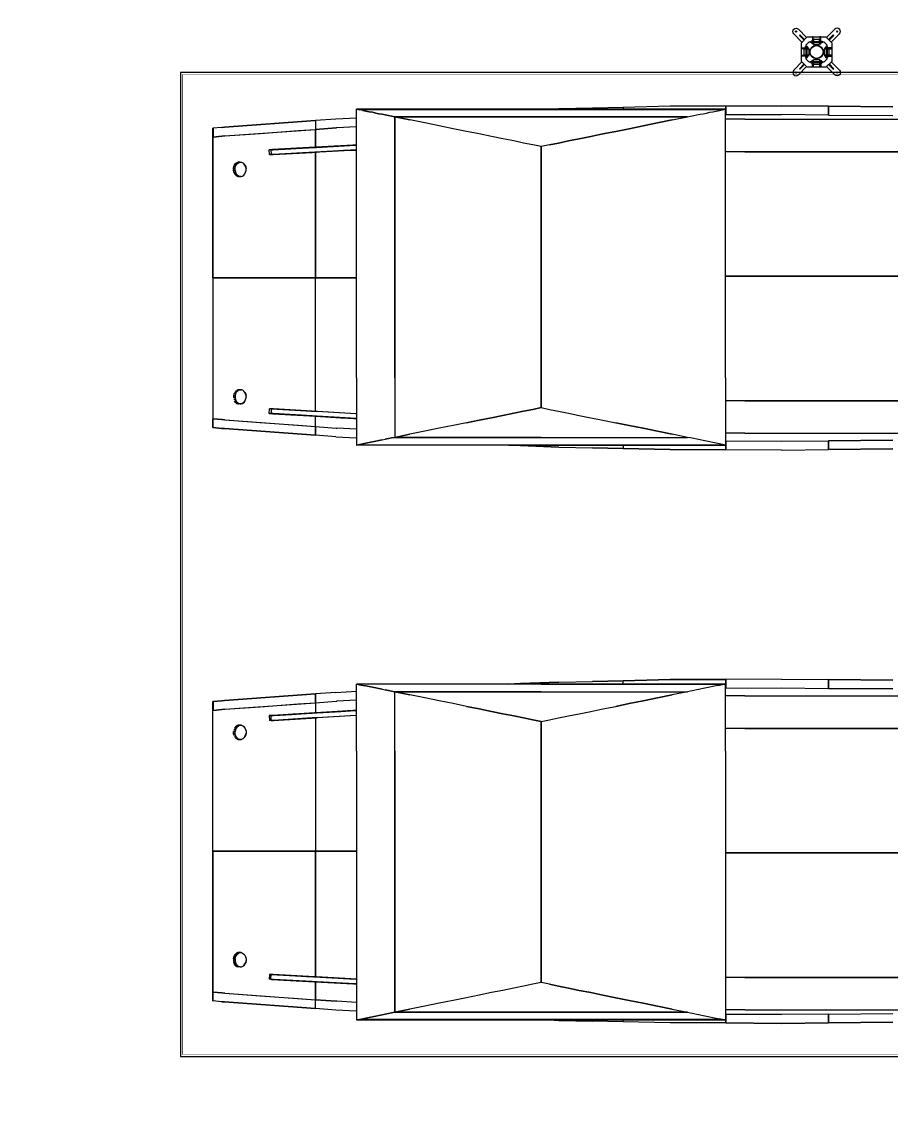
# Model space of a CAD drawing. Header units: millimetres. Extents: x -1003406 to 3312184, y 81337 to 716393.
# Drawn here: x 1400275 to 1410868, y 261831 to 275151 of the extents above; entities that cross this region are included whole.
import ezdxf

# ---------------------------------------------------------------- set-up
doc = ezdxf.new("R2010")
doc.units = ezdxf.units.MM
doc.header["$LTSCALE"] = 10
doc.linetypes.add('ACAD_ISO03W100', pattern=[30, 12, -18])
doc.layers.get('0').update_dxf_attribs({"linetype": 'CONTINUOUS'})
for name, color, linetype in [('W-ancillary measures附属措施', 1, 'CONTINUOUS'), ('W-FLOAT_BOWL浮筒', 253, 'CONTINUOUS'), ('W-MOUNTING固定方式', 5, 'CONTINUOUS'), ('W-STEEL_FRAME钢架', 3, 'CONTINUOUS'), ('配筋率', 61, 'CONTINUOUS')]:
    doc.layers.add(name, color=color, linetype=linetype)

# ---------------------------------------------------------------- blocks, each defined once
blk = doc.blocks.new('A$C3f3ab1c7')
h = blk.add_hatch(color=256)
h.dxf.hatch_style = 1
edge = h.paths.add_edge_path(flags=17)
edge.add_arc((290, 290), 82.5, 0, 360)
edge = h.paths.add_edge_path(flags=0)
edge.add_arc((290, 290), 78.5, 0, 360)
edge = h.paths.add_edge_path(flags=17)
edge.add_arc((290, 290), 82.5, 0, 360)
edge = h.paths.add_edge_path(flags=0)
edge.add_arc((290, 290), 78.5, 0, 360)
edge = h.paths.add_edge_path(flags=17)
edge.add_arc((290, 290), 82.5, 0, 360)
edge = h.paths.add_edge_path(flags=0)
edge.add_arc((290, 290), 78.5, 0, 360)
edge = h.paths.add_edge_path(flags=17)
edge.add_arc((290, 290), 82.5, 0, 360)
edge = h.paths.add_edge_path(flags=0)
edge.add_arc((290, 290), 78.5, 0, 360)
for p, q in [((224, 406), (224, 420)), ((226, 418), (233, 418)), ((233, 407), (226, 407)), ((237, 412), (233, 415)), ((237, 410), (233, 413)), ((343, 412), (347, 415)), ((343, 410), (347, 413)), ((354, 418), (347, 418)), ((347, 407), (354, 407)), ((174, 356), (160, 356)), ((161, 354), (161, 347)), ((168, 343), (165, 347)), ((170, 343), (167, 347)), ((172, 347), (172, 354)), ((406, 356), (420, 356)), ((407, 347), (407, 354)), ((410, 343), (413, 347)), ((412, 343), (415, 347)), ((418, 354), (418, 347)), ((161, 226), (161, 233)), ((168, 237), (165, 233)), ((170, 237), (167, 233)), ((172, 233), (172, 226)), ((224, 174), (224, 160)), ((233, 172), (226, 172)), ((226, 161), (233, 161)), ((237, 170), (233, 167)), ((237, 168), (233, 165)), ((343, 170), (347, 167)), ((343, 168), (347, 165)), ((347, 172), (354, 172)), ((354, 161), (347, 161)), ((407, 233), (407, 226)), ((410, 237), (413, 233)), ((412, 237), (415, 233)), ((418, 226), (418, 233))]:
    blk.add_line(p, q)
at = {"color": 6, "linetype": 'ACAD_ISO03W100'}
for p, q in [((240, 418), (340, 418)), ((240, 406), (340, 406)), ((161, 340), (161, 240)), ((173, 340), (173, 240)), ((406, 340), (406, 240)), ((418, 340), (418, 240)), ((240, 173), (340, 173)), ((240, 161), (340, 161))]:
    blk.add_line(p, q, dxfattribs=at)
at = {"color": 2}
for p, q in [((250, 412), (240, 412)), ((340, 412), (330, 412)), ((167, 330), (167, 340)), ((412, 330), (412, 340)), ((167, 240), (167, 250)), ((250, 167), (240, 167)), ((340, 167), (330, 167)), ((412, 240), (412, 250))]:
    blk.add_line(p, q, dxfattribs=at)
at = {"color": 4}
for p, q in [((356, 419), (359, 419)), ((356, 413), (360, 413)), ((359, 407), (356, 407)), ((161, 224), (161, 221)), ((167, 224), (167, 220)), ((173, 221), (173, 224)), ((359, 173), (356, 173)), ((356, 167), (360, 167)), ((356, 161), (359, 161)), ((407, 221), (407, 224)), ((413, 224), (413, 220)), ((419, 224), (419, 221))]:
    blk.add_line(p, q, dxfattribs=at)
for points in [[(176, 475), (404, 475), (475, 404), (475, 176), (404, 105), (176, 105), (105, 176), (105, 404)], [(201, 415), (379, 415), (415, 379), (415, 201), (379, 165), (201, 165), (165, 201), (165, 379)], [(224, 404), (224, 407), (224, 418), (224, 421)], [(240, 475), (240, 389), (250, 389), (250, 475)], [(330, 475), (330, 389), (340, 389), (340, 475)], [(356, 404), (356, 407), (356, 418), (356, 421)], [(360, 408), (358, 406), (358, 420), (360, 418)], [(105, 340), (191, 340), (191, 330), (105, 330)], [(175, 356), (172, 356), (161, 356), (158, 356)], [(475, 340), (389, 340), (389, 330), (475, 330)], [(404, 356), (407, 356), (418, 356), (421, 356)], [(105, 250), (191, 250), (191, 240), (105, 240)], [(175, 224), (172, 224), (161, 224), (158, 224)], [(172, 220), (174, 222), (160, 222), (162, 220)], [(224, 175), (224, 172), (224, 161), (224, 158)], [(240, 105), (240, 191), (250, 191), (250, 105)], [(330, 105), (330, 191), (340, 191), (340, 105)], [(356, 175), (356, 172), (356, 161), (356, 158)], [(360, 172), (358, 174), (358, 160), (360, 162)], [(475, 250), (389, 250), (389, 240), (475, 240)], [(404, 224), (407, 224), (418, 224), (421, 224)], [(408, 220), (406, 222), (420, 222), (418, 220)]]:
    blk.add_lwpolyline(points, close=True)
for points in [[(226, 401), (233, 401), (233, 402), (237, 402), (237, 423), (233, 423), (233, 402), (233, 424), (226, 424, 0.666667), (226, 418, 0.363636), (226, 407, 0.666667)], [(322, 442), (257, 442, 0.414214), (252, 437), (252, 387, 0.414214), (257, 382), (322, 382, 0.414214), (327, 387), (327, 437, 0.414214)], [(354, 401), (347, 401), (347, 402), (343, 402), (343, 423), (347, 423), (347, 402), (347, 424), (354, 424, -0.666667), (354, 418, -0.363636), (354, 407, -0.666667)], [(137, 257), (137, 322, -0.414214), (142, 327), (192, 327, -0.414214), (197, 322), (197, 257, -0.414214), (192, 252), (142, 252, -0.414214)], [(178, 354), (178, 347), (177, 347), (177, 343), (156, 343), (156, 347), (177, 347), (155, 347), (155, 354, -0.666667), (161, 354, -0.363636), (172, 354, -0.666667)], [(442, 257), (442, 322, 0.414214), (437, 327), (387, 327, 0.414214), (382, 322), (382, 257, 0.414214), (387, 252), (437, 252, 0.414214)], [(401, 354), (401, 347), (402, 347), (402, 343), (423, 343), (423, 347), (402, 347), (424, 347), (424, 354, 0.666667), (418, 354, 0.363636), (407, 354, 0.666667)], [(178, 226), (178, 233), (177, 233), (177, 237), (156, 237), (156, 233), (177, 233), (155, 233), (155, 226, 0.666667), (161, 226, 0.363636), (172, 226, 0.666667)], [(226, 178), (233, 178), (233, 177), (237, 177), (237, 156), (233, 156), (233, 177), (233, 155), (226, 155, -0.666667), (226, 161, -0.363636), (226, 172, -0.666667)], [(322, 137), (257, 137, -0.414214), (252, 142), (252, 192, -0.414214), (257, 197), (322, 197, -0.414214), (327, 192), (327, 142, -0.414214)], [(354, 178), (347, 178), (347, 177), (343, 177), (343, 156), (347, 156), (347, 177), (347, 155), (354, 155, 0.666667), (354, 161, 0.363636), (354, 172, 0.666667)], [(401, 226), (401, 233), (402, 233), (402, 237), (423, 237), (423, 233), (402, 233), (424, 233), (424, 226, -0.666667), (418, 226, -0.363636), (407, 226, -0.666667)]]:
    blk.add_lwpolyline(points, format="xyb", close=True)
for points in [[(237, 426), (237, 398), (240, 398), (240, 426), (237, 426), (237, 425)], [(343, 426), (343, 398), (340, 398), (340, 426), (343, 426), (343, 425)], [(358, 406), (356, 406), (356, 420), (358, 420)], [(153, 343), (181, 343), (181, 340), (153, 340), (153, 343), (154, 343)], [(426, 343), (398, 343), (398, 340), (426, 340), (426, 343), (425, 343)], [(153, 237), (181, 237), (181, 240), (153, 240), (153, 237), (154, 237)], [(174, 222), (174, 224), (160, 224), (160, 222)], [(237, 153), (237, 181), (240, 181), (240, 153), (237, 153), (237, 154)], [(343, 153), (343, 181), (340, 181), (340, 153), (343, 153), (343, 154)], [(358, 174), (356, 174), (356, 160), (358, 160)], [(426, 237), (398, 237), (398, 240), (426, 240), (426, 237), (425, 237)], [(406, 222), (406, 224), (420, 224), (420, 222)]]:
    blk.add_lwpolyline(points)
at = {"layer": 'W-ancillary measures附属措施'}
for radius in [82.5, 82.5, 82.5, 82.5, 78.5, 78.5, 78.5, 78.5]:
    blk.add_circle((290, 290), radius, dxfattribs=at)
at = {"layer": 'W-MOUNTING固定方式', "color": 6}
for points in [[(112, 411), (12, 512, -0.414214), (12, 568), (12, 568, -0.414214), (68, 568), (169, 468)], [(468, 411), (568, 512, 0.414214), (568, 568), (568, 568, 0.414214), (512, 568), (411, 468)], [(112, 169), (12, 68, 0.414214), (12, 12), (12, 12, 0.414214), (68, 12), (169, 112)], [(468, 169), (568, 68, -0.414214), (568, 12), (568, 12, -0.414214), (512, 12), (411, 112)]]:
    blk.add_lwpolyline(points, format="xyb", dxfattribs=at)
for points in [[(144, 443), (87, 500), (80, 493), (137, 436)], [(436, 443), (493, 500), (500, 493), (443, 436)], [(144, 137), (87, 80), (80, 87), (137, 144)], [(436, 137), (493, 80), (500, 87), (443, 144)]]:
    blk.add_lwpolyline(points, dxfattribs=at)
at = {"layer": 'W-MOUNTING固定方式', "color": 5}
for centre in [(40, 540), (540, 540), (40, 40), (540, 40)]:
    blk.add_circle(centre, 7, dxfattribs=at)
blk = doc.blocks.new('$matou$00000062')
at = {"color": 0, "linetype": 'Continuous'}
for p, q in [((-1660, 7196), (-1651, 7300)), ((-1651, 7300), (-1660, 7196)), ((-1651, 7299), (-1554, 7300)), ((-1651, 7299), (-1651, 7300)), ((-1651, 7300), (-1554, 7300)), ((-1651, 7299), (-1554, 7300)), ((-1554, 7300), (-1651, 7300)), ((-1554, 7300), (-1651, 7300)), ((-1651, 7299), (-1554, 7299)), ((-1606, 7300), (-1606, 7300)), ((-1606, 7300), (-1606, 7300)), ((-1563, 7196), (-1554, 7299)), ((-1554, 7299), (-1563, 7196)), ((-1563, 7196), (-1554, 7299)), ((0, 7300), (-1554, 7300)), ((0, 7300), (-1554, 7300)), ((-1554, 7300), (-1554, 7299)), ((0, 7300), (0, 7196)), ((0, 7196), (0, 7300)), ((1554, 7300), (0, 7300)), ((0, 7300), (1554, 7300)), ((0, 7196), (0, 7300)), ((0, 7196), (0, 7300)), ((1554, 7300), (1651, 7300)), ((1554, 7300), (1651, 7300)), ((1554, 7299), (1554, 7300)), ((1651, 7300), (1554, 7300)), ((1651, 7300), (1554, 7299)), ((1651, 7300), (1554, 7299)), ((1563, 7196), (1554, 7299)), ((1554, 7299), (1563, 7196)), ((1651, 7299), (1554, 7299)), ((1563, 7196), (1554, 7299)), ((1606, 7300), (1606, 7300)), ((1606, 7300), (1606, 7300)), ((1660, 7196), (1651, 7300)), ((1660, 7196), (1651, 7300)), ((1651, 7300), (1651, 7299)), ((-1735, 6085), (-1663, 7162)), ((-1735, 6085), (-1663, 7162)), ((-1735, 6084), (-1663, 7162)), ((-1735, 6085), (-1663, 7162)), ((-1663, 7162), (-1735, 6084)), ((-1735, 6084), (-1663, 7162)), ((-1663, 7162), (-1660, 7196)), ((-1660, 7196), (-1663, 7162)), ((-1663, 7162), (-1663, 7162)), ((-1566, 7158), (-1638, 6084)), ((-1566, 7158), (-1638, 6084)), ((-1566, 7158), (-1594, 6742)), ((-1563, 7196), (-1566, 7158)), ((-1563, 7196), (-1566, 7158)), ((-1566, 7158), (-1563, 7196)), ((0, 7196), (0, 6742)), ((0, 6742), (0, 7196)), ((0, 7196), (0, 6742)), ((0, 6742), (0, 7196)), ((1566, 7158), (1563, 7196)), ((1563, 7196), (1566, 7158)), ((1563, 7196), (1566, 7158)), ((1566, 7158), (1638, 6084)), ((1566, 7158), (1638, 6084)), ((1566, 7158), (1594, 6742)), ((1663, 7162), (1660, 7196)), ((1660, 7196), (1663, 7162)), ((1663, 7162), (1735, 6084)), ((1663, 7162), (1735, 6084)), ((1663, 7162), (1663, 7162)), ((1735, 6085), (1663, 7162)), ((1735, 6085), (1663, 7162)), ((1735, 6084), (1663, 7162)), ((1735, 6085), (1663, 7162)), ((-1384, 7019), (-1390, 7003)), ((-1390, 7003), (-1390, 6997)), ((-1390, 6981), (-1390, 7003)), ((-1390, 6981), (-1390, 7003)), ((-1390, 6981), (-1384, 6998)), ((-1384, 6998), (-1390, 6981)), ((-1374, 7034), (-1384, 7019)), ((-1384, 6998), (-1384, 7019)), ((-1384, 6998), (-1384, 7019)), ((-1384, 6998), (-1374, 7012)), ((-1374, 7012), (-1384, 6998)), ((-1374, 7034), (-1359, 7045)), ((-1374, 7012), (-1374, 7034)), ((-1374, 7034), (-1374, 7012)), ((-1374, 7012), (-1359, 7024)), ((-1374, 7012), (-1359, 7024)), ((-1359, 7045), (-1359, 7024)), ((-1359, 7024), (-1359, 7045)), ((-1359, 7024), (-1341, 7032)), ((-1341, 7032), (-1359, 7024)), ((-1341, 7032), (-1341, 7054)), ((-1341, 7032), (-1341, 7054)), ((-1341, 7032), (-1321, 7036)), ((-1321, 7036), (-1341, 7032)), ((-1321, 7036), (-1321, 7058)), ((-1321, 7036), (-1321, 7058)), ((-1300, 7057), (-1321, 7058)), ((-1300, 7036), (-1321, 7036)), ((-1300, 7036), (-1321, 7036)), ((-1300, 7036), (-1300, 7057)), ((-1300, 7036), (-1300, 7057)), ((-1280, 7053), (-1300, 7057)), ((-1280, 7031), (-1300, 7036)), ((-1280, 7031), (-1300, 7036)), ((-1280, 7031), (-1280, 7053)), ((-1280, 7031), (-1280, 7053)), ((-1263, 7023), (-1280, 7031)), ((-1263, 7023), (-1280, 7031)), ((-1263, 7023), (-1263, 7044)), ((-1263, 7044), (-1263, 7023)), ((-1248, 7010), (-1263, 7023)), ((-1248, 7010), (-1263, 7023)), ((-1248, 7032), (-1248, 7010)), ((-1248, 7010), (-1248, 7032)), ((-1248, 7010), (-1238, 6996)), ((-1238, 6996), (-1248, 7010)), ((-1238, 6996), (-1238, 7017)), ((-1238, 7017), (-1238, 6996)), ((-1233, 7001), (-1238, 7017)), ((-1233, 6979), (-1238, 6996)), ((-1233, 6979), (-1238, 6996)), ((-1233, 7001), (-1233, 6979)), ((-1233, 6979), (-1233, 7001)), ((1119, 7003), (1125, 7019)), ((1125, 7019), (1119, 7003)), ((1119, 6986), (1119, 7003)), ((1119, 7003), (1119, 6986)), ((1119, 6981), (1119, 7003)), ((1119, 6981), (1119, 7003)), ((1125, 6998), (1119, 6981)), ((1125, 6998), (1119, 6981)), ((1125, 7019), (1136, 7034)), ((1136, 7034), (1125, 7019)), ((1125, 6998), (1125, 7019)), ((1125, 6998), (1125, 7019)), ((1136, 7012), (1125, 6998)), ((1136, 7012), (1125, 6998)), ((1136, 7034), (1150, 7045)), ((1150, 7045), (1136, 7034)), ((1136, 7012), (1136, 7034)), ((1136, 7012), (1136, 7034)), ((1136, 7012), (1150, 7024)), ((1150, 7024), (1136, 7012)), ((1168, 7054), (1150, 7045)), ((1168, 7054), (1150, 7045)), ((1150, 7024), (1150, 7045)), ((1150, 7024), (1150, 7045)), ((1168, 7032), (1150, 7024)), ((1168, 7032), (1150, 7024)), ((1188, 7058), (1168, 7054)), ((1168, 7054), (1188, 7058)), ((1168, 7032), (1168, 7054)), ((1168, 7032), (1168, 7054)), ((1188, 7036), (1168, 7032)), ((1188, 7036), (1168, 7032)), ((1188, 7036), (1188, 7058)), ((1188, 7058), (1188, 7036)), ((1188, 7058), (1209, 7057)), ((1188, 7058), (1209, 7057)), ((1188, 7036), (1209, 7036)), ((1188, 7036), (1209, 7036)), ((1209, 7057), (1209, 7036)), ((1209, 7057), (1209, 7036)), ((1209, 7057), (1229, 7053)), ((1209, 7057), (1229, 7053)), ((1209, 7036), (1229, 7031)), ((1209, 7036), (1229, 7031)), ((1229, 7053), (1229, 7031)), ((1229, 7053), (1247, 7044)), ((1229, 7053), (1229, 7031)), ((1247, 7044), (1229, 7053)), ((1229, 7031), (1247, 7023)), ((1229, 7031), (1247, 7023)), ((1247, 7044), (1261, 7032)), ((1247, 7023), (1247, 7044)), ((1247, 7044), (1247, 7023)), ((1261, 7032), (1247, 7044)), ((1261, 7010), (1247, 7023)), ((1247, 7023), (1261, 7010)), ((1261, 7010), (1261, 7032)), ((1261, 7032), (1271, 7017)), ((1261, 7010), (1261, 7032)), ((1271, 7017), (1261, 7032)), ((1261, 7010), (1271, 6996)), ((1261, 7010), (1271, 6996)), ((1271, 7017), (1276, 7001)), ((1271, 6996), (1271, 7017)), ((1271, 6996), (1271, 7017)), ((1276, 7001), (1271, 7017)), ((1271, 6996), (1276, 6979)), ((1271, 6996), (1276, 6979)), ((1276, 6979), (1276, 7001)), ((1276, 6979), (1276, 7001)), ((-1390, 6965), (-1390, 6986)), ((-1390, 6965), (-1390, 6986)), ((-1390, 6965), (-1390, 6981)), ((-1390, 6981), (-1390, 6965)), ((-1385, 6948), (-1390, 6965)), ((-1390, 6965), (-1385, 6948)), ((-1375, 6934), (-1385, 6948)), ((-1385, 6948), (-1375, 6934)), ((-1361, 6921), (-1375, 6934)), ((-1375, 6934), (-1361, 6921)), ((-1361, 6921), (-1343, 6913)), ((-1361, 6921), (-1343, 6913)), ((-1343, 6913), (-1323, 6908)), ((-1343, 6913), (-1323, 6908)), ((-1323, 6908), (-1303, 6908)), ((-1323, 6908), (-1303, 6908)), ((-1283, 6912), (-1303, 6908)), ((-1303, 6908), (-1283, 6912)), ((-1265, 6920), (-1283, 6912)), ((-1283, 6912), (-1265, 6920)), ((-1265, 6920), (-1250, 6932)), ((-1265, 6920), (-1250, 6932)), ((-1239, 6946), (-1250, 6932)), ((-1250, 6932), (-1239, 6946)), ((-1239, 6946), (-1234, 6963)), ((-1239, 6946), (-1234, 6963)), ((-1233, 6979), (-1234, 6963)), ((-1234, 6963), (-1233, 6979)), ((1119, 6965), (1119, 6986)), ((1119, 6965), (1119, 6986)), ((1119, 6981), (1119, 6965)), ((1119, 6981), (1119, 6965)), ((1119, 6965), (1124, 6948)), ((1119, 6965), (1124, 6948)), ((1124, 6948), (1134, 6934)), ((1124, 6948), (1134, 6934)), ((1134, 6934), (1148, 6921)), ((1134, 6934), (1148, 6921)), ((1148, 6921), (1166, 6913)), ((1148, 6921), (1166, 6913)), ((1166, 6913), (1186, 6908)), ((1166, 6913), (1186, 6908)), ((1186, 6908), (1206, 6908)), ((1186, 6908), (1206, 6908)), ((1226, 6912), (1206, 6908)), ((1206, 6908), (1226, 6912)), ((1244, 6920), (1226, 6912)), ((1226, 6912), (1244, 6920)), ((1259, 6932), (1244, 6920)), ((1244, 6920), (1259, 6932)), ((1270, 6946), (1259, 6932)), ((1270, 6946), (1259, 6932)), ((1276, 6963), (1270, 6946)), ((1276, 6963), (1270, 6946)), ((1276, 6979), (1276, 6963)), ((1276, 6979), (1276, 6963)), ((-1594, 6742), (-1625, 6288)), ((-1497, 6606), (-1496, 6632)), ((-1497, 6606), (-1496, 6632)), ((-1496, 6632), (-1443, 6630)), ((-1496, 6611), (-1496, 6632)), ((-1496, 6632), (-1443, 6630)), ((-1496, 6632), (-1496, 6611)), ((-1443, 6610), (-1443, 6630)), ((-1443, 6610), (-1443, 6630)), ((0, 6742), (0, 6288)), ((0, 6288), (0, 6742)), ((0, 6742), (0, 6288)), ((0, 6288), (0, 6742)), ((1360, 6631), (1413, 6633)), ((1360, 6631), (1413, 6633)), ((1360, 6610), (1360, 6631)), ((1360, 6631), (1360, 6610)), ((1414, 6607), (1413, 6633)), ((1413, 6612), (1413, 6633)), ((1413, 6612), (1413, 6633)), ((1414, 6607), (1413, 6633)), ((1594, 6742), (1625, 6288)), ((-1527, 6077), (-1498, 6591)), ((-1497, 6606), (-1526, 6092)), ((-1497, 6585), (-1526, 6071)), ((-1497, 6585), (-1523, 6124)), ((-1523, 6124), (-1497, 6585)), ((-1498, 6591), (-1522, 6156)), ((-1522, 6156), (-1498, 6591)), ((-1498, 6573), (-1522, 6138)), ((-1498, 6573), (-1522, 6138)), ((-1498, 6591), (-1510, 6365)), ((-1498, 6591), (-1510, 6365)), ((-1510, 6364), (-1498, 6573)), ((-1498, 6573), (-1510, 6364)), ((-1509, 6377), (-1497, 6604)), ((-1497, 6604), (-1509, 6377)), ((-1509, 6377), (-1497, 6587)), ((-1497, 6587), (-1509, 6377)), ((-1496, 6611), (-1507, 6410)), ((-1498, 5607), (-1444, 6583)), ((-1496, 6611), (-1497, 6585)), ((-1497, 6585), (-1496, 6611)), ((-1497, 6604), (-1497, 6587)), ((-1497, 6587), (-1497, 6604)), ((-1443, 6610), (-1496, 6611)), ((-1443, 6610), (-1496, 6611)), ((-1444, 6583), (-1473, 6069)), ((-1443, 6610), (-1470, 6118)), ((-1444, 6583), (-1470, 6122)), ((-1470, 6122), (-1444, 6583)), ((-1444, 6583), (-1443, 6610)), ((-1443, 6610), (-1444, 6583)), ((1413, 6612), (1360, 6610)), ((1413, 6612), (1360, 6610)), ((1360, 6610), (1412, 5596)), ((1360, 6610), (1361, 6584)), ((1361, 6584), (1360, 6610)), ((1361, 6584), (1387, 6070)), ((1361, 6584), (1385, 6122)), ((1412, 5596), (1361, 6584)), ((1385, 6122), (1361, 6584)), ((1414, 6586), (1413, 6612)), ((1413, 6612), (1414, 6586)), ((1414, 6607), (1440, 6092)), ((1414, 6605), (1425, 6378)), ((1414, 6605), (1425, 6378)), ((1414, 6605), (1414, 6588)), ((1414, 6605), (1414, 6588)), ((1414, 6588), (1425, 6378)), ((1414, 6588), (1425, 6378)), ((1414, 6586), (1438, 6124)), ((1438, 6124), (1414, 6586)), ((1455, 5784), (1414, 6586)), ((1414, 6586), (1414, 6586)), ((1437, 6157), (1415, 6592)), ((1415, 6592), (1437, 6157)), ((1415, 6592), (1426, 6366)), ((1415, 6592), (1437, 6157)), ((1426, 6366), (1415, 6592)), ((1415, 6574), (1426, 6365)), ((1426, 6365), (1415, 6574)), ((1437, 6139), (1415, 6574)), ((1437, 6139), (1415, 6574)), ((-1625, 6288), (-1638, 6084)), ((-1511, 6352), (-1523, 6125)), ((-1511, 6352), (-1523, 6125)), ((-1511, 6352), (-1523, 6142)), ((-1523, 6142), (-1511, 6352)), ((-1522, 6156), (-1510, 6365)), ((-1522, 6156), (-1510, 6365)), ((-1510, 6364), (-1522, 6138)), ((-1522, 6138), (-1510, 6364)), ((-1511, 6352), (-1510, 6364)), ((-1509, 6377), (-1510, 6365)), ((-1510, 6364), (-1510, 6364)), ((0, 6288), (0, 6084)), ((0, 6084), (0, 6288)), ((0, 6288), (0, 6084)), ((0, 6084), (0, 6288)), ((1426, 6366), (1425, 6378)), ((1426, 6365), (1425, 6365)), ((1426, 6366), (1437, 6157)), ((1426, 6366), (1437, 6157)), ((1427, 6353), (1426, 6365)), ((1426, 6365), (1437, 6139)), ((1437, 6139), (1426, 6365)), ((1438, 6126), (1427, 6353)), ((1427, 6353), (1438, 6126)), ((1438, 6143), (1427, 6353)), ((1438, 6143), (1427, 6353)), ((1625, 6288), (1638, 6084)), ((-1527, 6077), (-1522, 6156)), ((-1523, 6146), (-1523, 6144)), ((-1523, 6146), (-1523, 6144)), ((1441, 6078), (1437, 6157)), ((1438, 6145), (1438, 6147)), ((1438, 6145), (1438, 6147)), ((-1752, 5841), (-1735, 6084)), ((-1752, 5841), (-1735, 6084)), ((-1735, 6085), (-1735, 6084)), ((-1735, 6084), (-1638, 6084)), ((-1638, 6084), (-1735, 6084)), ((-1638, 6084), (-1656, 5838)), ((-1638, 6084), (-1656, 5838)), ((-1638, 6084), (-1656, 5838)), ((-1638, 6084), (-1526, 6084)), ((-1638, 6084), (-1526, 6084)), ((-1552, 5596), (-1525, 6092)), ((-1526, 6092), (-1552, 5630)), ((-1526, 6092), (-1552, 5630)), ((-1552, 5596), (-1526, 6071)), ((-1551, 5642), (-1527, 6077)), ((-1551, 5642), (-1527, 6077)), ((-1527, 6059), (-1551, 5624)), ((-1527, 6059), (-1551, 5624)), ((-1527, 6077), (-1539, 5851)), ((-1527, 6077), (-1539, 5851)), ((-1527, 6059), (-1539, 5850)), ((-1539, 5850), (-1527, 6059)), ((-1526, 6090), (-1538, 5863)), ((-1538, 5863), (-1526, 6090)), ((-1538, 5863), (-1526, 6073)), ((-1526, 6073), (-1538, 5863)), ((-1526, 6071), (-1523, 6124)), ((-1526, 6071), (-1523, 6124)), ((-1526, 6092), (-1526, 6094)), ((-1526, 6092), (-1526, 6094)), ((-1526, 6073), (-1526, 6090)), ((-1526, 6073), (-1526, 6090)), ((-1523, 6142), (-1523, 6125)), ((-1523, 6142), (-1522, 6142)), ((-1523, 6142), (-1523, 6125)), ((-1522, 6142), (-1523, 6142)), ((-1498, 5607), (-1473, 6069)), ((-1498, 5607), (-1473, 6069)), ((-1473, 6069), (-1470, 6122)), ((-1473, 6069), (-1470, 6122)), ((-1472, 6084), (0, 6084)), ((-1472, 6084), (0, 6084)), ((0, 5596), (0, 6084)), ((0, 5596), (0, 6084)), ((1387, 6084), (0, 6084)), ((0, 6084), (0, 5596)), ((0, 6084), (0, 5596)), ((0, 6084), (1387, 6084)), ((1387, 6070), (1385, 6122)), ((1387, 6070), (1385, 6122)), ((1412, 5596), (1387, 6070)), ((1437, 6143), (1438, 6143)), ((1438, 6143), (1437, 6143)), ((1438, 6143), (1438, 6126)), ((1438, 6126), (1438, 6143)), ((1438, 6124), (1452, 5841)), ((1440, 6072), (1438, 6122)), ((1440, 6072), (1438, 6122)), ((1440, 6092), (1440, 6094)), ((1440, 6094), (1440, 6092)), ((1440, 6092), (1464, 5630)), ((1464, 5630), (1440, 6092)), ((1440, 6090), (1452, 5863)), ((1452, 5863), (1440, 6090)), ((1440, 6090), (1440, 6073)), ((1440, 6090), (1440, 6073)), ((1440, 6073), (1452, 5863)), ((1452, 5863), (1440, 6073)), ((1464, 5610), (1440, 6072)), ((1440, 6072), (1464, 5610)), ((1638, 6084), (1441, 6084)), ((1441, 6084), (1638, 6084)), ((1452, 5851), (1441, 6078)), ((1452, 5851), (1441, 6078)), ((1466, 5596), (1441, 6078)), ((1463, 5642), (1441, 6078)), ((1441, 6078), (1463, 5642)), ((1441, 6060), (1452, 5851)), ((1452, 5851), (1441, 6060)), ((1465, 5596), (1441, 6060)), ((1638, 6084), (1656, 5838)), ((1656, 5838), (1638, 6084)), ((1735, 6084), (1638, 6084)), ((1735, 6084), (1638, 6084)), ((1638, 6084), (1656, 5838)), ((1735, 6085), (1735, 6084)), ((1752, 5841), (1735, 6084)), ((1752, 5841), (1735, 6084)), ((-1752, 5841), (-1764, 5596)), ((-1752, 5841), (-1764, 5596)), ((-1668, 5596), (-1656, 5829)), ((-1668, 5596), (-1656, 5829)), ((-1656, 5838), (-1656, 5829)), ((-1656, 5838), (-1656, 5829)), ((-1539, 5838), (-1552, 5628)), ((-1552, 5628), (-1539, 5838)), ((-1551, 5642), (-1539, 5851)), ((-1551, 5642), (-1539, 5851)), ((-1551, 5624), (-1539, 5850)), ((-1551, 5624), (-1539, 5850)), ((-1539, 5838), (-1551, 5611)), ((-1539, 5838), (-1551, 5611)), ((-1538, 5863), (-1539, 5851)), ((-1538, 5850), (-1539, 5850)), ((-1539, 5838), (-1539, 5850)), ((1452, 5851), (1452, 5863)), ((1463, 5624), (1452, 5851)), ((1452, 5851), (1463, 5624)), ((1452, 5851), (1452, 5850)), ((1453, 5839), (1452, 5851)), ((1452, 5851), (1463, 5642)), ((1452, 5851), (1463, 5642)), ((1453, 5839), (1464, 5612)), ((1464, 5612), (1453, 5839)), ((1464, 5629), (1453, 5839)), ((1464, 5629), (1453, 5839)), ((1656, 5829), (1656, 5838)), ((1656, 5829), (1656, 5838)), ((1668, 5596), (1656, 5829)), ((1668, 5596), (1656, 5829)), ((1668, 5596), (1656, 5829)), ((1764, 5596), (1752, 5841)), ((1764, 5596), (1752, 5841)), ((-1542, 5784), (-1551, 5609)), ((-1551, 5609), (-1542, 5784)), ((1404, 5751), (1411, 5608)), ((1411, 5608), (1404, 5751)), ((-1844, 3408), (-1844, 5596)), ((-1844, 3408), (-1844, 5596)), ((-1844, 5596), (-1837, 5560)), ((-1837, 5560), (-1844, 5596)), ((-1104, 5596), (-1844, 5596)), ((-1104, 5596), (-1844, 5596)), ((-1837, 5560), (-1830, 5522)), ((-1830, 5522), (-1837, 5560)), ((-1553, 5596), (-1551, 5642)), ((-1552, 5630), (-1553, 5596)), ((-1552, 5632), (-1552, 5630)), ((-1552, 5630), (-1552, 5632)), ((-1552, 5628), (-1551, 5611)), ((-1552, 5628), (-1551, 5628)), ((-1552, 5628), (-1551, 5611)), ((-1551, 5628), (-1552, 5628)), ((-1552, 5596), (-1551, 5624)), ((-1551, 5609), (-1552, 5596)), ((-1552, 5596), (-1551, 5609)), ((-1499, 5596), (-1498, 5607)), ((-1499, 5596), (-1498, 5607)), ((-1498, 5607), (-1499, 5596)), ((-1499, 5596), (-1498, 5607)), ((-1104, 5596), (1862, 5596)), ((-1104, 5596), (1862, 5596)), ((1412, 5596), (1411, 5608)), ((1466, 5596), (1463, 5642)), ((1466, 5596), (1463, 5642)), ((1463, 5629), (1464, 5629)), ((1464, 5629), (1463, 5629)), ((1464, 5630), (1464, 5633)), ((1464, 5630), (1464, 5633)), ((1464, 5630), (1466, 5596)), ((1464, 5630), (1466, 5596)), ((1464, 5612), (1464, 5629)), ((1464, 5629), (1464, 5612)), ((1465, 5596), (1464, 5610)), ((1465, 5596), (1464, 5610)), ((1464, 5610), (1465, 5596)), ((1848, 5522), (1855, 5560)), ((1848, 5522), (1855, 5560)), ((1862, 5596), (1855, 5560)), ((1855, 5560), (1862, 5596)), ((1855, 1256), (1855, 5560)), ((1862, 5596), (1862, 1219)), ((1862, 1219), (1862, 5596)), ((-1830, 5522), (-1823, 5485)), ((-1823, 5485), (-1830, 5522)), ((-1823, 5485), (-1816, 5447)), ((-1816, 5447), (-1823, 5485)), ((-1816, 5447), (-1809, 5408)), ((-1809, 5408), (-1816, 5447)), ((1834, 5447), (1827, 5408)), ((1827, 5408), (1834, 5447)), ((1841, 5485), (1834, 5447)), ((1834, 5447), (1841, 5485)), ((1848, 5522), (1841, 5485)), ((1841, 5485), (1848, 5522)), ((-1809, 5408), (-1801, 5370)), ((-1801, 5370), (-1809, 5408)), ((-1801, 5370), (-1794, 5332)), ((-1794, 5332), (-1801, 5370)), ((-1794, 5332), (-1787, 5294)), ((-1787, 5294), (-1794, 5332)), ((1812, 5332), (1805, 5294)), ((1805, 5294), (1812, 5332)), ((1819, 5370), (1812, 5332)), ((1812, 5332), (1819, 5370)), ((1827, 5408), (1819, 5370)), ((1819, 5370), (1827, 5408)), ((-1787, 5294), (-1780, 5256)), ((-1787, 5294), (-1780, 5256)), ((-1780, 5256), (-1773, 5218)), ((-1773, 5218), (-1780, 5256)), ((-1773, 5218), (-1766, 5181)), ((-1766, 5181), (-1773, 5218)), ((1791, 5218), (1784, 5181)), ((1784, 5181), (1791, 5218)), ((1798, 5256), (1791, 5218)), ((1791, 5218), (1798, 5256)), ((1805, 5294), (1798, 5256)), ((1798, 5256), (1805, 5294)), ((-1766, 5181), (-1759, 5144)), ((-1759, 5144), (-1766, 5181)), ((-1759, 3408), (-1759, 5144)), ((-1759, 5144), (-1759, 3408)), ((-1104, 5144), (-1759, 5144)), ((-1104, 5144), (-1759, 5144)), ((-1725, 4963), (-1759, 5144)), ((-1104, 5144), (-1759, 5144)), ((-1759, 5144), (-1725, 4963)), ((-1759, 5144), (-1759, 3408)), ((-1104, 5144), (1777, 5144)), ((1777, 5144), (-1104, 5144)), ((-1104, 5144), (1777, 5144)), ((1777, 5144), (1743, 4963)), ((1743, 4963), (1777, 5144)), ((1784, 5181), (1777, 5144)), ((1777, 5144), (1784, 5181)), ((1777, 5144), (1777, 1672)), ((1777, 1672), (1777, 5144)), ((1777, 5144), (1777, 1672)), ((-1692, 4787), (-1725, 4963)), ((-1692, 4787), (-1725, 4963)), ((1710, 4787), (1743, 4963)), ((1710, 4787), (1743, 4963)), ((-1659, 4616), (-1692, 4787)), ((-1659, 4616), (-1692, 4787)), ((1677, 4616), (1710, 4787)), ((1677, 4616), (1710, 4787)), ((-1628, 4451), (-1659, 4616)), ((-1628, 4451), (-1659, 4616)), ((1646, 4451), (1677, 4616)), ((1646, 4451), (1677, 4616)), ((-1598, 4292), (-1628, 4451)), ((-1598, 4292), (-1628, 4451)), ((1616, 4292), (1646, 4451)), ((1616, 4292), (1646, 4451)), ((-1570, 4141), (-1598, 4292)), ((-1598, 4292), (-1570, 4141)), ((1588, 4141), (1616, 4292)), ((1588, 4141), (1616, 4292)), ((-1542, 3996), (-1570, 4141)), ((-1570, 4141), (-1542, 3996)), ((1560, 3996), (1588, 4141)), ((1560, 3996), (1588, 4141)), ((-1517, 3860), (-1542, 3996)), ((-1542, 3996), (-1517, 3860)), ((1535, 3860), (1560, 3996)), ((1535, 3860), (1560, 3996)), ((-1493, 3733), (-1517, 3860)), ((-1517, 3860), (-1493, 3733)), ((1511, 3733), (1535, 3860)), ((1511, 3733), (1535, 3860)), ((-1849, 3652), (-1844, 3796)), ((-1844, 3796), (-1849, 3652)), ((-1866, 3199), (-1849, 3652)), ((-1849, 3652), (-1866, 3199)), ((-1849, 3652), (-1844, 3652)), ((-1844, 3652), (-1849, 3652)), ((-1470, 3615), (-1493, 3733)), ((-1493, 3733), (-1470, 3615)), ((1488, 3615), (1511, 3733)), ((1488, 3615), (1511, 3733)), ((-1450, 3506), (-1470, 3615)), ((-1470, 3615), (-1450, 3506)), ((-1431, 3408), (-1450, 3506)), ((-1450, 3506), (-1431, 3408)), ((1449, 3408), (1468, 3506)), ((1449, 3408), (1468, 3506)), ((1468, 3506), (1488, 3615)), ((1468, 3506), (1488, 3615)), ((-1844, 3408), (-1844, 1219)), ((-1844, 1219), (-1844, 3408)), ((-1759, 3408), (-1759, 1672)), ((-1759, 3408), (-1759, 1672)), ((-1759, 3408), (-1759, 1672)), ((-1431, 3408), (-1450, 3309)), ((-1431, 3408), (-1450, 3309)), ((-1104, 3408), (-1431, 3408)), ((-1431, 3408), (-1104, 3408)), ((1449, 3408), (-1104, 3408)), ((-1104, 3408), (1449, 3408)), ((1449, 3403), (1449, 3413)), ((1468, 3309), (1449, 3408)), ((1468, 3309), (1449, 3408)), ((-1450, 3309), (-1470, 3201)), ((-1450, 3309), (-1470, 3201)), ((1488, 3201), (1468, 3309)), ((1468, 3309), (1488, 3201)), ((1862, 3312), (1866, 3199)), ((1866, 3199), (1862, 3312)), ((-1866, 3199), (-1874, 2799)), ((-1866, 3199), (-1874, 2799)), ((-1470, 3201), (-1493, 3083)), ((-1470, 3201), (-1493, 3083)), ((1511, 3083), (1488, 3201)), ((1488, 3201), (1511, 3083)), ((1866, 3199), (1874, 2799)), ((1874, 2799), (1866, 3199)), ((-1493, 3083), (-1517, 2955)), ((-1493, 3083), (-1517, 2955)), ((1535, 2955), (1511, 3083)), ((1511, 3083), (1535, 2955)), ((-1517, 2955), (-1542, 2819)), ((-1517, 2955), (-1542, 2819)), ((1560, 2819), (1535, 2955)), ((1535, 2955), (1560, 2819)), ((-1874, 2799), (-1881, 2435)), ((-1881, 2435), (-1874, 2799)), ((-1542, 2819), (-1570, 2675)), ((-1542, 2819), (-1570, 2675)), ((1588, 2675), (1560, 2819)), ((1560, 2819), (1588, 2675)), ((1881, 2435), (1874, 2799)), ((1881, 2435), (1874, 2799)), ((-1570, 2675), (-1598, 2523)), ((-1570, 2675), (-1598, 2523)), ((1616, 2523), (1588, 2675)), ((1588, 2675), (1616, 2523)), ((-1893, 1878), (-1881, 2435)), ((-1881, 2435), (-1893, 1878)), ((-1844, 2435), (-1881, 2435)), ((-1844, 2435), (-1881, 2435)), ((-1598, 2523), (-1628, 2365)), ((-1628, 2365), (-1598, 2523)), ((1646, 2365), (1616, 2523)), ((1616, 2523), (1646, 2365)), ((1881, 2435), (1862, 2435)), ((1881, 2435), (1862, 2435)), ((1893, 1878), (1881, 2435)), ((1893, 1878), (1881, 2435)), ((-1659, 2199), (-1628, 2365)), ((-1628, 2365), (-1659, 2199)), ((1677, 2199), (1646, 2365)), ((1646, 2365), (1677, 2199)), ((-1692, 2029), (-1659, 2199)), ((-1659, 2199), (-1692, 2029)), ((1677, 2199), (1710, 2029)), ((1710, 2029), (1677, 2199)), ((-1692, 2029), (-1725, 1852)), ((-1725, 1852), (-1692, 2029)), ((1710, 2029), (1743, 1852)), ((1743, 1852), (1710, 2029)), ((-1895, 1217), (-1893, 1878)), ((-1893, 1878), (-1895, 1217)), ((-1759, 1672), (-1725, 1852)), ((-1759, 1672), (-1725, 1852)), ((1743, 1852), (1777, 1672)), ((1743, 1852), (1777, 1672)), ((1895, 1217), (1893, 1878)), ((1895, 1217), (1893, 1878)), ((-1780, 1560), (-1773, 1598)), ((-1780, 1560), (-1773, 1598)), ((-1773, 1598), (-1766, 1635)), ((-1773, 1598), (-1766, 1635)), ((-1766, 1635), (-1759, 1672)), ((-1766, 1635), (-1759, 1672)), ((1777, 1672), (1784, 1635)), ((1777, 1672), (1784, 1635)), ((1784, 1635), (1791, 1598)), ((1784, 1635), (1791, 1598)), ((1791, 1598), (1798, 1560)), ((1791, 1598), (1798, 1560)), ((-1801, 1446), (-1794, 1484)), ((-1801, 1446), (-1794, 1484)), ((-1794, 1484), (-1787, 1522)), ((-1794, 1484), (-1787, 1522)), ((-1787, 1522), (-1780, 1560)), ((-1787, 1522), (-1780, 1560)), ((1798, 1560), (1805, 1522)), ((1798, 1560), (1805, 1522)), ((1805, 1522), (1812, 1484)), ((1805, 1522), (1812, 1484)), ((1812, 1484), (1819, 1446)), ((1812, 1484), (1819, 1446)), ((-1830, 1293), (-1823, 1331)), ((-1830, 1293), (-1823, 1331)), ((-1823, 1331), (-1816, 1369)), ((-1823, 1331), (-1816, 1369)), ((-1816, 1369), (-1809, 1407)), ((-1816, 1369), (-1809, 1407)), ((-1809, 1407), (-1801, 1446)), ((-1809, 1407), (-1801, 1446)), ((1819, 1446), (1827, 1407)), ((1819, 1446), (1827, 1407)), ((1827, 1407), (1834, 1369)), ((1827, 1407), (1834, 1369)), ((1834, 1369), (1841, 1331)), ((1834, 1369), (1841, 1331)), ((1841, 1331), (1848, 1293)), ((1841, 1331), (1848, 1293)), ((-1900, 556), (-1895, 1217)), ((-1900, 556), (-1895, 1217)), ((-1895, 1217), (-1798, 1217)), ((-1798, 1217), (-1895, 1217)), ((-1844, 1219), (-1837, 1256)), ((-1844, 1219), (-1837, 1256)), ((-1104, 1219), (-1844, 1219)), ((-1104, 1219), (-1844, 1219)), ((-1837, 1256), (-1830, 1293)), ((-1837, 1256), (-1830, 1293)), ((-1798, 1217), (-1803, 556)), ((-1798, 1217), (-1803, 556)), ((-1798, 1219), (-1798, 1217)), ((-1798, 1219), (-1798, 1217)), ((-1714, 991), (-1714, 1219)), ((-1714, 991), (-1714, 1219)), ((-1355, 991), (-1355, 1219)), ((-1355, 991), (-1355, 1219)), ((-1355, 991), (-1355, 1219)), ((-1104, 1219), (1862, 1219)), ((-1104, 1219), (1862, 1219)), ((18, 991), (18, 1219)), ((18, 1219), (18, 991)), ((1392, 991), (1392, 1219)), ((1392, 991), (1392, 1219)), ((1392, 991), (1392, 1219)), ((1750, 991), (1750, 1219)), ((1750, 991), (1750, 1219)), ((1798, 1217), (1798, 1219)), ((1798, 1217), (1798, 1219)), ((1803, 556), (1798, 1217)), ((1798, 1217), (1895, 1217)), ((1895, 1217), (1798, 1217)), ((1798, 1217), (1803, 556)), ((1848, 1293), (1855, 1256)), ((1855, 1256), (1848, 1293)), ((1855, 1256), (1862, 1219)), ((1855, 1256), (1862, 1219)), ((1895, 1217), (1900, 556)), ((1900, 556), (1895, 1217)), ((-1714, 991), (-1714, -2415)), ((-1714, 991), (-1714, -2415)), ((-1355, 991), (-1355, -2415)), ((-1355, 991), (-1355, -2415)), ((-1355, -2415), (-1355, 991)), ((18, -2144), (18, 991)), ((18, 991), (18, -2144)), ((1392, 991), (1392, -2415)), ((1392, -2415), (1392, 991)), ((1392, 991), (1392, -2415)), ((1750, 991), (1750, -2415)), ((1750, 991), (1750, -2415)), ((-1900, 556), (-1893, 0)), ((-1900, 556), (-1893, 0)), ((-1803, 556), (-1796, 0)), ((-1803, 556), (-1796, 0)), ((1796, 0), (1803, 556)), ((1796, 0), (1803, 556)), ((1893, 0), (1900, 556)), ((1900, 556), (1893, 0)), ((-1796, 0), (-1893, 0)), ((-1887, -765), (-1893, 0)), ((-1893, 0), (-1887, -765)), ((-1893, 0), (-1796, 0)), ((-1796, 0), (-1790, -764)), ((-1790, -764), (-1796, 0)), ((1796, 0), (1790, -764)), ((1796, 0), (1790, -764)), ((1796, 0), (1893, 0)), ((1893, 0), (1796, 0)), ((1893, 0), (1887, -765)), ((1887, -765), (1893, 0))]:
    blk.add_line(p, q, dxfattribs=at)

msp = doc.modelspace()

# ---------------------------------------------------------------- linework, layer by layer
at = {"layer": 'W-FLOAT_BOWL浮筒', "const_width": 5}
msp.add_lwpolyline([(1402209.9, 262533.1), (1418209.9, 262533.1), (1418209.9, 260533.1), (1402209.9, 260533.1), (1402209.9, 252533.1), (1396209.9, 252533.1), (1396209.9, 279545.3), (1395076.5, 285497.7), (1393096.9, 291484.7), (1389709.9, 296429.1), (1389709.9, 297533.1), (1402209.9, 297533.1), (1402209.9, 290533.1), (1418209.9, 290533.1), (1418209.9, 288533.1), (1402209.9, 288533.1), (1402209.9, 276533.1), (1418209.9, 276533.1), (1418209.9, 274533.1), (1402209.9, 274533.1), (1402209.9, 262533.1)], dxfattribs=at)
at = {"layer": 'W-FLOAT_BOWL浮筒'}
msp.add_lwpolyline([(1402209.9, 262533.1), (1418209.9, 262533.1), (1418209.9, 260533.1), (1402209.9, 260533.1), (1402209.9, 252533.1), (1396209.9, 252533.1), (1396209.9, 279545.3), (1395076.5, 285497.7), (1393096.9, 291484.7), (1389709.9, 296429.1), (1389709.9, 297533.1), (1402209.9, 297533.1), (1402209.9, 276533.1), (1418209.9, 276533.1), (1418209.9, 274533.1), (1402209.9, 274533.1), (1402209.9, 262533.1)], dxfattribs=at)
at = {"layer": 'W-STEEL_FRAME钢架', "const_width": 5}
msp.add_lwpolyline([(1402234.9, 262558.1), (1418234.9, 262558.1), (1418234.9, 260508.1), (1402234.9, 260508.1), (1402234.9, 252508.1), (1396184.9, 252508.1), (1396184.9, 279542.9), (1395052.2, 285491.5), (1393074.2, 291473.5), (1389684.9, 296421.4), (1389684.9, 297558.1), (1402234.9, 297558.1), (1402234.9, 290558.1), (1418234.9, 290558.1), (1418234.9, 288508.1), (1402234.9, 288508.1), (1402234.9, 276558.1), (1418234.9, 276558.1), (1418234.9, 274508.1), (1402234.9, 274508.1)], close=True, dxfattribs=at)

# ---------------------------------------------------------------- block references
at = {"layer": 'W-FLOAT_BOWL浮筒'}
msp.add_blockref('A$C3f3ab1c7', (1409669.9, 274493.1), dxfattribs=at)
at = {"layer": '配筋率', "color": 34, "xscale": 1.105263157894737}
for p, yscale, rotation in [((1410104.1, 272028.6), 1.027397260273972, 90.00000000000144), ((1410104.1, 265037.6), -1.027397260273972, 269.9999999999986)]:
    msp.add_blockref('$matou$00000062', p, dxfattribs=dict(at, yscale=yscale, rotation=rotation))

doc.saveas('drawing.dxf')
